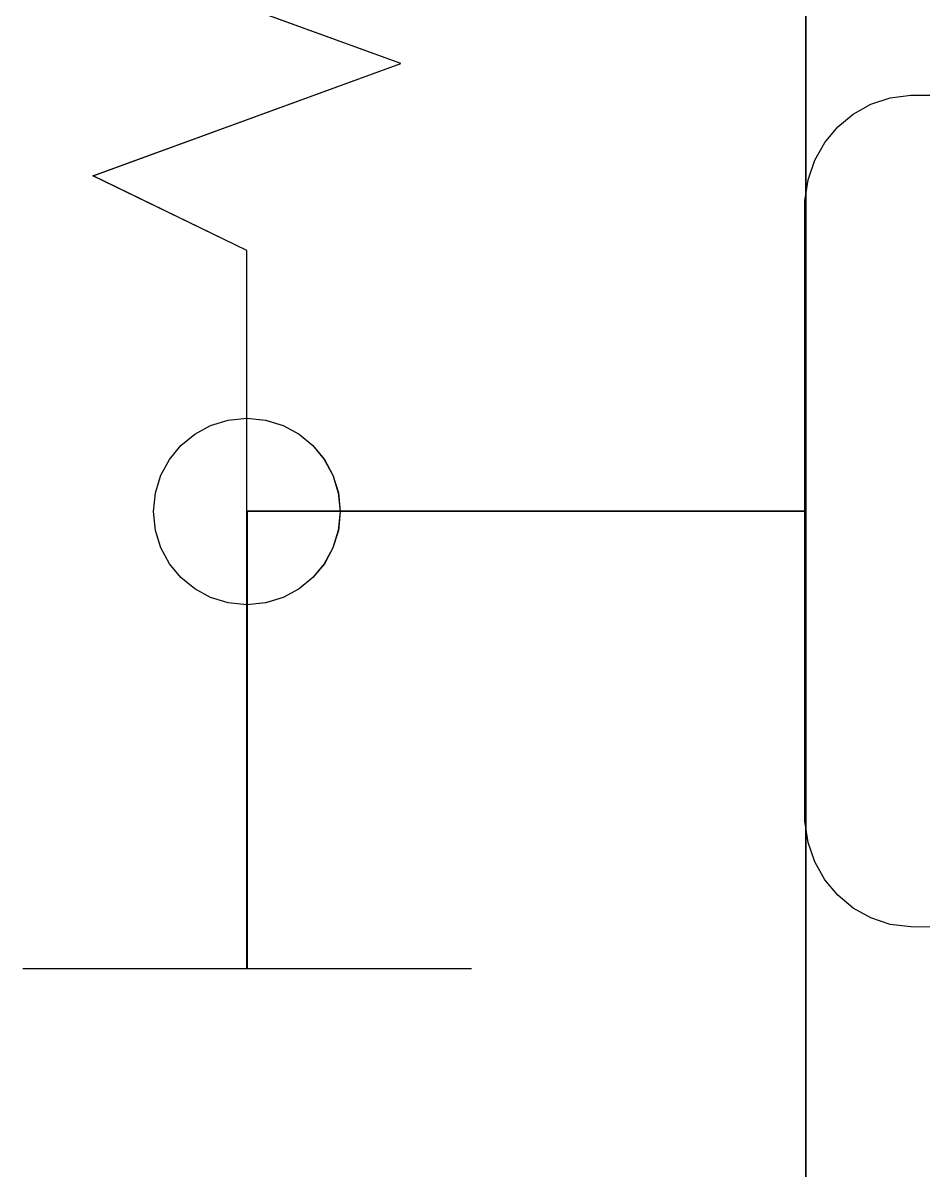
# Model space of a CAD drawing. Extents: x 1 to 47.7, y 0.2 to 35.
# Drawn here: x 34.7483 to 34.9895, y 6.8587 to 7.166 of the extents above; entities that cross this region are included whole.
import ezdxf

# ---------------------------------------------------------------- set-up
doc = ezdxf.new("R2010")
doc.units = 0
doc.header["$MEASUREMENT"] = 0
for name, color, linetype in [('5_1___24__TARGET_LEDS___12', 7, 'CONTINUOUS'), ('6_1__EMPTY_IO_BOARD_POSITI', 7, 'CONTINUOUS'), ('6_2___8__INDEPENDENT_INPUT', 7, 'CONTINUOUS'), ('6_3___8__OPTOISO_INDEPENDE', 7, 'CONTINUOUS'), ('6_4___24__OPTOISO_INDEPEND', 7, 'CONTINUOUS'), ('6_5___8__INDEPENDENT_INPUT', 7, 'CONTINUOUS'), ('6_6___8__INDEPENDENT_INPUT', 7, 'CONTINUOUS'), ('6_7___8__OPTOISO_INDEPENDE', 7, 'CONTINUOUS'), ('6_8___8__OPTOISO_INDEPENDE', 7, 'CONTINUOUS')]:
    doc.layers.add(name, color=color, linetype=linetype)

msp = doc.modelspace()

# ---------------------------------------------------------------- linework, layer by layer
at = {"layer": '5_1___24__TARGET_LEDS___12'}
for points in [[(34.95794, 7.25696), (34.95794, 7.16455), (34.95794, 7.06546), (34.95794, 6.96013), (34.95794, 6.84901), (34.95794, 6.73255), (34.95794, 6.61119), (34.95794, 6.48537)], [(34.99894, 6.92382), (34.98619, 6.92383), (34.98063, 6.92453), (34.97544, 6.92625), (34.97073, 6.92889), (34.96659, 6.93233), (34.96313, 6.93648), (34.96045, 6.94124), (34.95864, 6.94649), (34.95781, 6.95215), (34.95777, 6.95713), (34.95777, 6.97129), (34.95777, 6.99361), (34.95777, 7.02082), (34.95777, 7.04967), (34.95777, 7.07688), (34.95777, 7.0992), (34.95777, 7.11336), (34.95781, 7.11835), (34.95864, 7.124), (34.96045, 7.12925), (34.96313, 7.134), (34.96659, 7.13815), (34.97073, 7.1416), (34.97544, 7.14423), (34.98063, 7.14595), (34.98619, 7.14665), (34.99894, 7.14666)], [(34.80842, 6.9127), (34.80842, 7.03521), (34.95794, 7.03521)], [(34.74841, 6.9127), (34.86842, 6.9127)]]:
    msp.add_lwpolyline(points, dxfattribs=at)
at = {"layer": '6_1__EMPTY_IO_BOARD_POSITI'}
msp.add_lwpolyline([(34.95817, 6.47273), (34.95817, 6.56214), (34.95817, 6.64948), (34.95817, 6.73458), (34.95817, 6.81729), (34.95817, 6.89747), (34.95817, 6.97495), (34.95817, 7.04958), (34.95817, 7.12121), (34.95817, 7.18969)], dxfattribs=at)
at = {"layer": '6_2___8__INDEPENDENT_INPUT'}
for points in [[(34.95794, 7.25696), (34.95794, 7.16455), (34.95794, 7.06546), (34.95794, 6.96013), (34.95794, 6.84901), (34.95794, 6.73255), (34.95794, 6.61119), (34.95794, 6.48537)], [(34.99894, 6.92382), (34.98619, 6.92383), (34.98063, 6.92453), (34.97544, 6.92625), (34.97073, 6.92889), (34.96659, 6.93233), (34.96313, 6.93648), (34.96045, 6.94124), (34.95864, 6.94649), (34.95781, 6.95215), (34.95777, 6.95713), (34.95777, 6.97129), (34.95777, 6.99361), (34.95777, 7.02082), (34.95777, 7.04967), (34.95777, 7.07688), (34.95777, 7.0992), (34.95777, 7.11336), (34.95781, 7.11835), (34.95864, 7.124), (34.96045, 7.12925), (34.96313, 7.134), (34.96659, 7.13815), (34.97073, 7.1416), (34.97544, 7.14423), (34.98063, 7.14595), (34.98619, 7.14665), (34.99894, 7.14666)], [(34.80829, 6.9127), (34.80829, 7.03521), (34.95794, 7.03521)], [(34.7483, 6.9127), (34.8683, 6.9127)]]:
    msp.add_lwpolyline(points, dxfattribs=at)
at = {"layer": '6_3___8__OPTOISO_INDEPENDE'}
for points in [[(34.95794, 7.25696), (34.95794, 7.16455), (34.95794, 7.06546), (34.95794, 6.96013), (34.95794, 6.84901), (34.95794, 6.73255), (34.95794, 6.61119), (34.95794, 6.48537)], [(34.99894, 6.92382), (34.98619, 6.92383), (34.98063, 6.92453), (34.97544, 6.92625), (34.97073, 6.92889), (34.96659, 6.93233), (34.96313, 6.93648), (34.96045, 6.94124), (34.95864, 6.94649), (34.95781, 6.95215), (34.95777, 6.95713), (34.95777, 6.97129), (34.95777, 6.99361), (34.95777, 7.02082), (34.95777, 7.04967), (34.95777, 7.07688), (34.95777, 7.0992), (34.95777, 7.11336), (34.95781, 7.11835), (34.95864, 7.124), (34.96045, 7.12925), (34.96313, 7.134), (34.96659, 7.13815), (34.97073, 7.1416), (34.97544, 7.14423), (34.98063, 7.14595), (34.98619, 7.14665), (34.99894, 7.14666)], [(34.80829, 6.9127), (34.80829, 7.03521), (34.95794, 7.03521)], [(34.7483, 6.9127), (34.8683, 6.9127)]]:
    msp.add_lwpolyline(points, dxfattribs=at)
at = {"layer": '6_4___24__OPTOISO_INDEPEND'}
for points in [[(34.95794, 7.25696), (34.95794, 7.16455), (34.95794, 7.06546), (34.95794, 6.96013), (34.95794, 6.84901), (34.95794, 6.73255), (34.95794, 6.61119), (34.95794, 6.48537)], [(34.99894, 6.92382), (34.98619, 6.92383), (34.98063, 6.92453), (34.97544, 6.92625), (34.97073, 6.92889), (34.96659, 6.93233), (34.96313, 6.93648), (34.96045, 6.94124), (34.95864, 6.94649), (34.95781, 6.95215), (34.95777, 6.95713), (34.95777, 6.97129), (34.95777, 6.99361), (34.95777, 7.02082), (34.95777, 7.04967), (34.95777, 7.07688), (34.95777, 7.0992), (34.95777, 7.11336), (34.95781, 7.11835), (34.95864, 7.124), (34.96045, 7.12925), (34.96313, 7.134), (34.96659, 7.13815), (34.97073, 7.1416), (34.97544, 7.14423), (34.98063, 7.14595), (34.98619, 7.14665), (34.99894, 7.14666)], [(34.80829, 6.9127), (34.80829, 7.03521), (34.95794, 7.03521)], [(34.74828, 6.9127), (34.86829, 6.9127)]]:
    msp.add_lwpolyline(points, dxfattribs=at)
at = {"layer": '6_5___8__INDEPENDENT_INPUT'}
for points in [[(34.95795, 7.03521), (34.80828, 7.03521), (34.80828, 7.10509), (34.76703, 7.12509), (34.84954, 7.15511), (34.76703, 7.18512), (34.84954, 7.21514), (34.76703, 7.24516), (34.84954, 7.27517), (34.80828, 7.29518), (34.80828, 7.33511), (34.95795, 7.33511)], [(34.95794, 7.25696), (34.95794, 7.16455), (34.95794, 7.06546), (34.95794, 6.96013), (34.95794, 6.84901), (34.95794, 6.73255), (34.95794, 6.61119), (34.95794, 6.48537)], [(34.99894, 6.92382), (34.98619, 6.92383), (34.98063, 6.92453), (34.97544, 6.92625), (34.97073, 6.92889), (34.96659, 6.93233), (34.96313, 6.93648), (34.96045, 6.94124), (34.95864, 6.94649), (34.95781, 6.95215), (34.95777, 6.95713), (34.95777, 6.97129), (34.95777, 6.99361), (34.95777, 7.02082), (34.95777, 7.04967), (34.95777, 7.07688), (34.95777, 7.0992), (34.95777, 7.11336), (34.95781, 7.11835), (34.95864, 7.124), (34.96045, 7.12925), (34.96313, 7.134), (34.96659, 7.13815), (34.97073, 7.1416), (34.97544, 7.14423), (34.98063, 7.14595), (34.98619, 7.14665), (34.99894, 7.14666)], [(34.80829, 6.91269), (34.80829, 7.03521), (34.95795, 7.03521)], [(34.74828, 6.9127), (34.86829, 6.9127)]]:
    msp.add_lwpolyline(points, dxfattribs=at)
msp.add_lwpolyline([(34.80827, 7.06011), (34.81331, 7.0596), (34.81801, 7.05815), (34.82226, 7.05584), (34.82596, 7.05278), (34.82902, 7.04908), (34.83132, 7.04483), (34.83278, 7.04014), (34.83329, 7.03509), (34.83278, 7.03006), (34.83132, 7.02537), (34.82902, 7.02112), (34.82596, 7.01743), (34.82226, 7.01438), (34.81801, 7.01208), (34.81331, 7.01062), (34.80827, 7.01012), (34.80323, 7.01062), (34.79854, 7.01208), (34.79429, 7.01438), (34.7906, 7.01743), (34.78755, 7.02112), (34.78524, 7.02537), (34.78379, 7.03006), (34.78328, 7.03509), (34.78379, 7.04014), (34.78524, 7.04483), (34.78755, 7.04908), (34.7906, 7.05278), (34.79429, 7.05584), (34.79854, 7.05815), (34.80323, 7.0596)], close=True, dxfattribs=at)
at = {"layer": '6_6___8__INDEPENDENT_INPUT'}
for points in [[(34.95794, 7.25696), (34.95794, 7.16455), (34.95794, 7.06546), (34.95794, 6.96013), (34.95794, 6.84901), (34.95794, 6.73255), (34.95794, 6.61119), (34.95794, 6.48537)], [(34.99894, 6.92382), (34.98619, 6.92383), (34.98063, 6.92453), (34.97544, 6.92625), (34.97073, 6.92889), (34.96659, 6.93233), (34.96313, 6.93648), (34.96045, 6.94124), (34.95864, 6.94649), (34.95781, 6.95215), (34.95777, 6.95713), (34.95777, 6.97129), (34.95777, 6.99361), (34.95777, 7.02082), (34.95777, 7.04967), (34.95777, 7.07688), (34.95777, 7.0992), (34.95777, 7.11336), (34.95781, 7.11835), (34.95864, 7.124), (34.96045, 7.12925), (34.96313, 7.134), (34.96659, 7.13815), (34.97073, 7.1416), (34.97544, 7.14423), (34.98063, 7.14595), (34.98619, 7.14665), (34.99894, 7.14666)], [(34.80829, 6.9127), (34.80829, 7.03521), (34.95794, 7.03521)], [(34.7483, 6.9127), (34.8683, 6.9127)]]:
    msp.add_lwpolyline(points, dxfattribs=at)
at = {"layer": '6_7___8__OPTOISO_INDEPENDE'}
for points in [[(34.95794, 7.25696), (34.95794, 7.16455), (34.95794, 7.06546), (34.95794, 6.96013), (34.95794, 6.84901), (34.95794, 6.73255), (34.95794, 6.61119), (34.95794, 6.48537)], [(34.99894, 6.92382), (34.98619, 6.92383), (34.98063, 6.92453), (34.97544, 6.92625), (34.97073, 6.92889), (34.96659, 6.93233), (34.96313, 6.93648), (34.96045, 6.94124), (34.95864, 6.94649), (34.95781, 6.95215), (34.95777, 6.95713), (34.95777, 6.97129), (34.95777, 6.99361), (34.95777, 7.02082), (34.95777, 7.04967), (34.95777, 7.07688), (34.95777, 7.0992), (34.95777, 7.11336), (34.95781, 7.11835), (34.95864, 7.124), (34.96045, 7.12925), (34.96313, 7.134), (34.96659, 7.13815), (34.97073, 7.1416), (34.97544, 7.14423), (34.98063, 7.14595), (34.98619, 7.14665), (34.99894, 7.14666)], [(34.80829, 6.9127), (34.80829, 7.03521), (34.95794, 7.03521)], [(34.7483, 6.9127), (34.8683, 6.9127)]]:
    msp.add_lwpolyline(points, dxfattribs=at)
at = {"layer": '6_8___8__OPTOISO_INDEPENDE'}
for points in [[(34.95794, 7.03524), (34.8083, 7.03524), (34.8083, 7.10509), (34.76705, 7.12509), (34.84956, 7.15511), (34.76705, 7.18512), (34.84956, 7.21514), (34.76705, 7.24516), (34.84956, 7.27517), (34.8083, 7.29518), (34.8083, 7.33511), (34.95794, 7.33511)], [(34.95794, 7.25696), (34.95794, 7.16455), (34.95794, 7.06546), (34.95794, 6.96013), (34.95794, 6.84901), (34.95794, 6.73255), (34.95794, 6.61119), (34.95794, 6.48537)], [(34.99894, 6.92382), (34.98619, 6.92383), (34.98063, 6.92453), (34.97544, 6.92625), (34.97073, 6.92889), (34.96659, 6.93233), (34.96313, 6.93648), (34.96045, 6.94124), (34.95864, 6.94649), (34.95781, 6.95215), (34.95777, 6.95713), (34.95777, 6.97129), (34.95777, 6.99361), (34.95777, 7.02082), (34.95777, 7.04967), (34.95777, 7.07688), (34.95777, 7.0992), (34.95777, 7.11336), (34.95781, 7.11835), (34.95864, 7.124), (34.96045, 7.12925), (34.96313, 7.134), (34.96659, 7.13815), (34.97073, 7.1416), (34.97544, 7.14423), (34.98063, 7.14595), (34.98619, 7.14665), (34.99894, 7.14666)], [(34.8083, 6.91269), (34.8083, 7.03524), (34.95794, 7.03524)], [(34.7483, 6.91269), (34.8683, 6.91269)]]:
    msp.add_lwpolyline(points, dxfattribs=at)
msp.add_lwpolyline([(34.80829, 7.06011), (34.81333, 7.0596), (34.81803, 7.05815), (34.82228, 7.05584), (34.82598, 7.05278), (34.82904, 7.04908), (34.83134, 7.04483), (34.8328, 7.04014), (34.83331, 7.03509), (34.8328, 7.03006), (34.83134, 7.02537), (34.82904, 7.02112), (34.82598, 7.01743), (34.82228, 7.01438), (34.81803, 7.01208), (34.81333, 7.01062), (34.80829, 7.01012), (34.80325, 7.01062), (34.79856, 7.01208), (34.79431, 7.01438), (34.79062, 7.01743), (34.78757, 7.02112), (34.78526, 7.02537), (34.78381, 7.03006), (34.7833, 7.03509), (34.78381, 7.04014), (34.78526, 7.04483), (34.78757, 7.04908), (34.79062, 7.05278), (34.79431, 7.05584), (34.79856, 7.05815), (34.80325, 7.0596)], close=True, dxfattribs=at)

doc.saveas('drawing.dxf')
